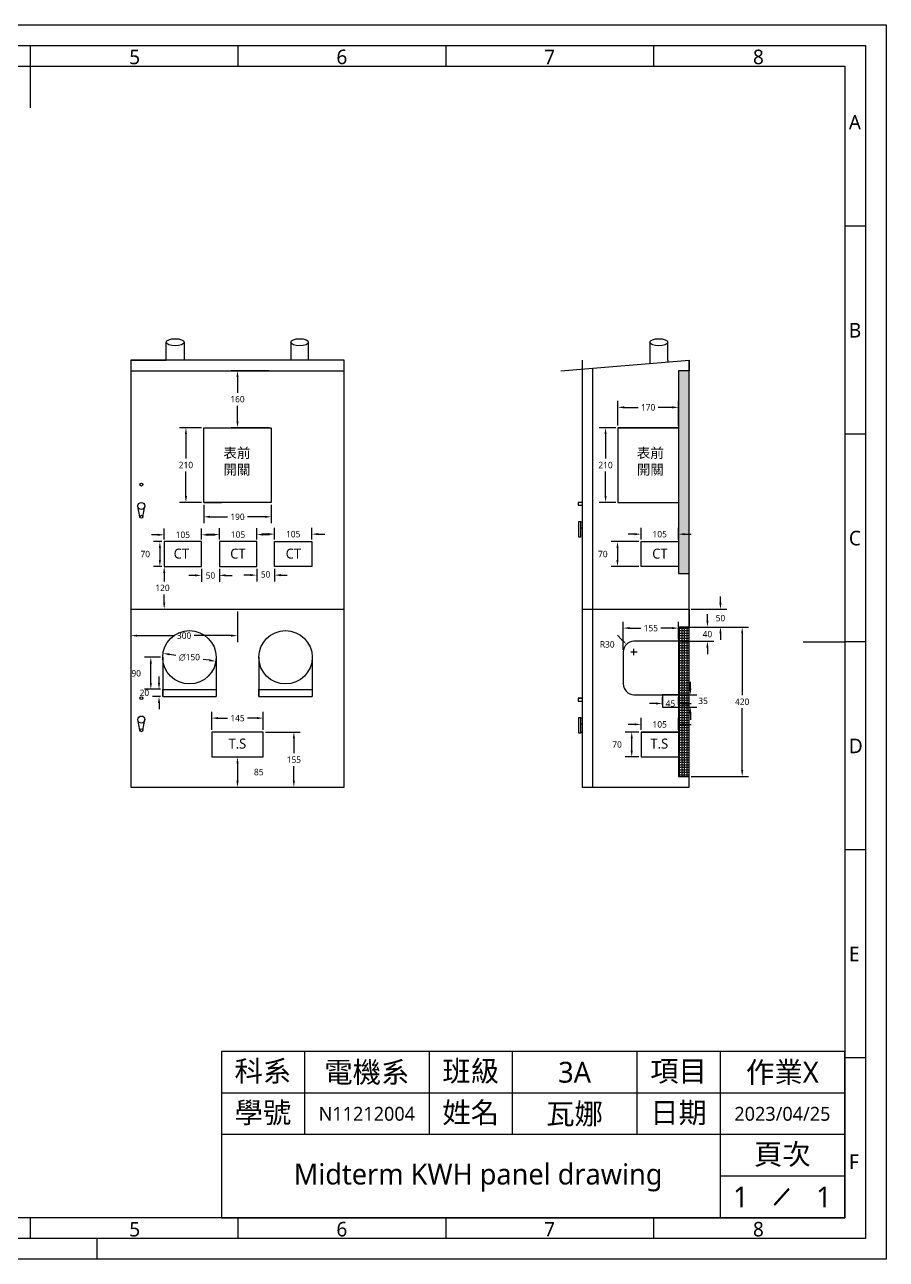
# Model space of a CAD drawing. Header units: millimetres. Extents: x 285 to 8665, y 589 to 4057.
# Drawn here: x 2768 to 5189, y 589 to 4057 of the extents above; entities that cross this region are included whole.
import ezdxf
from ezdxf.enums import TextEntityAlignment as Align

# ---------------------------------------------------------------- set-up
doc = ezdxf.new("R2010")
doc.units = ezdxf.units.MM
doc.header["$LTSCALE"] = 6
for name, color, linetype in [('035', 5, 'Continuous'), ('07', 7, 'Continuous'), ('DIMEN', 120, 'Continuous')]:
    doc.layers.add(name, color=color, linetype=linetype)
doc.styles.add('ISO Proportional', font='Microsoft JhengHei.ttf')
doc.styles.get("Standard").update_dxf_attribs({"font": 'Microsoft JhengHei.ttf'})
doc.styles.add('WD', font='Microsoft JhengHei.ttf')
doc.dimstyles.new('-', dxfattribs={"dimscale": 100, "dimtxt": 0.18, "dimasz": 0.18, "dimexe": 0.18, "dimexo": 0.0625, "dimgap": 0.09, "dimtad": 0, "dimtih": 1, "dimtoh": 1, "dimzin": 0, "dimdsep": 46, "dimtxsty": 'WD', "dimcen": 0.09, "dimadec": 0, "dimazin": 0, "dimtfac": 1, "dimtofl": 0, "dimtmove": 2, "dimatfit": 3, "dimfxl": 1, "dimtolj": 1, "dimtzin": 0, "dimarcsym": 0})
pattern_1 = [(0, (-5394.109, -837.318), (0, 6.985), [5.08, -1.905]), (90, (-5394.109, -837.318), (-6.985, 4e-16), [5.08, -1.905])]

# ---------------------------------------------------------------- blocks, each defined once
blk = doc.blocks.new('IEC_border_a3')
at = {"layer": '035'}
for p, q in [((214, 292), (214, 287)), ((264, 292), (264, 287)), ((314, 292), (314, 287)), ((364, 292), (364, 287)), ((414.97, 248.54), (409.98, 248.54)), ((414.98, 198.5), (410, 198.5)), ((414.98, 148.5), (410, 148.5)), ((414.98, 98.5), (410, 98.5)), ((415, 48.46), (410.02, 48.46)), ((214, 10), (214, 5)), ((264, 10), (264, 5)), ((314, 10), (314, 5)), ((364, 10), (364, 5)), ((230, 5), (230, 0))]:
    blk.add_line(p, q, dxfattribs=at)
for points in [[(0, 297), (420, 297), (420, 0), (0, 0)], [(18, 287), (410, 287), (410, 10), (18, 10)]]:
    blk.add_lwpolyline(points, close=True, dxfattribs=at)
at = {"layer": '07'}
for p, q in [((214, 287), (214, 277)), ((400, 148.5), (410, 148.5))]:
    blk.add_line(p, q, dxfattribs=at)
blk.add_lwpolyline([(13, 292), (415, 292), (415, 5), (13, 5)], close=True, dxfattribs=at)
at = {"layer": '035', "style": 'ISO Proportional'}
for s, p in [('5', (237.84, 287.5)), ('6', (287.69, 287.5)), ('7', (337.67, 287.5)), ('8', (387.92, 287.5)), ('A', (410.98, 271.79)), ('B', (411, 221.75)), ('C', (411, 171.75)), ('D', (411, 121.75)), ('E', (411.02, 71.72)), ('F', (411.02, 21.72)), ('5', (237.84, 5.5)), ('6', (287.69, 5.5)), ('7', (337.67, 5.5)), ('8', (387.92, 5.5))]:
    blk.add_text(s, height=3.5, dxfattribs=at).set_placement(p)
blk = doc.blocks.new('電腦輔助電機製圖作業圖框')
for p, q in [((289.9, 35.35), (183.84, 35.35)), ((183.84, 35.35), (183.84, 7.07)), ((197.98, 35.35), (197.98, 21.21)), ((219.19, 35.35), (219.19, 21.21)), ((233.33, 35.35), (233.33, 21.21)), ((254.55, 35.35), (254.55, 21.21)), ((268.69, 35.35), (268.69, 7.07)), ((289.9, 7.07), (289.9, 35.35)), ((289.9, 35.35), (289.9, 7.07)), ((289.9, 28.28), (183.84, 28.28)), ((289.9, 21.21), (183.84, 21.21)), ((289.9, 14.14), (268.69, 14.14)), ((183.84, 7.07), (289.9, 7.07))]:
    blk.add_line(p, q)
at = {"xscale": 0.7070707070707071, "yscale": 0.7070707070707071, "zscale": 0.7070707070707071}
blk.add_blockref('IEC_border_a3', (0, 0), dxfattribs=at)
at = {"insert": (190.91, 31.82), "char_height": 3.535, "attachment_point": 5, "style": 'ISO Proportional'}
blk.add_mtext_dynamic_manual_height_columns('科系', width=14.1414, gutter_width=8.84, heights=[0], dxfattribs=at)
at = {"char_height": 3.535, "attachment_point": 5}
for s, width, insert in [('班級', 14.1414, (226.26, 31.82)), ('項目', 14.1414, (261.62, 31.82)), ('學號', 14.1414, (190.91, 24.75)), ('姓名', 14.1414, (226.26, 24.75)), ('日期', 14.1414, (261.62, 24.75)), ('頁次', 21.2121, (279.29, 17.68))]:
    blk.add_mtext_dynamic_manual_height_columns(s, width=width, gutter_width=8.84, heights=[0], dxfattribs=dict(at, insert=insert))
at = {"insert": (279.16, 10.61), "char_height": 3.535, "attachment_point": 5, "rotation": 119.0276}
blk.add_mtext_dynamic_manual_height_columns('\\\\', width=21.2121, gutter_width=17.68, heights=[0], dxfattribs=at)
for tag, height, p in [('@科系', 3.54, (208.59, 31.82)), ('@班級', 3.54, (243.94, 31.82)), ('@項目', 3.54, (279.29, 31.82)), ('@學號', 2.36, (208.59, 24.75)), ('@姓名', 3.54, (243.94, 24.75)), ('@日期', 2.36, (279.29, 24.75)), ('@作業', 3.54, (227.52, 14.49)), ('@頁次', 3.54, (272.22, 10.61)), ('@總頁次', 3.54, (286.36, 10.61))]:
    blk.add_attdef(tag, text='', height=height).set_placement(p, align=Align.MIDDLE_CENTER)
at = {"flags": 9}
blk.add_attdef('WD_TB', (0, 0), '', height=3.54, dxfattribs=at)
blk = doc.blocks.new('*D110')
at = {"layer": 'Defpoints', "color": 0, "transparency": 16777216}
for p in [(3366.1, 3084.7), (3461.1, 3084.7), (3461.1, 2924.7)]:
    blk.add_point(p, dxfattribs=at)
at = {"layer": 'DIMEN', "color": 0, "lineweight": -2, "transparency": 16777216}
for p, q in [((3454.8, 3084.7), (3348.1, 3084.7)), ((3366.1, 3066.7), (3366.1, 3023)), ((3366.1, 2942.7), (3366.1, 2986.3)), ((3454.8, 2924.7), (3348.1, 2924.7))]:
    blk.add_line(p, q, dxfattribs=at)
at = {"layer": 'DIMEN', "color": 0, "transparency": 16777216}
for points in [[(3363.1, 3066.7), (3369.1, 3066.7), (3366.1, 3084.7)], [(3363.1, 2942.7), (3369.1, 2942.7), (3366.1, 2924.7)]]:
    blk.add_solid(points, dxfattribs=at)
at = {"layer": 'DIMEN', "color": 0, "transparency": 16777216, "insert": (3366.1, 3004.7), "char_height": 18, "attachment_point": 5, "style": 'WD'}
blk.add_mtext('\\A1;160', dxfattribs=at)
blk = doc.blocks.new('*D111')
at = {"layer": 'Defpoints', "color": 0, "transparency": 16777216}
for p in [(3271.1, 2714.7), (3461.1, 2714.7), (3461.1, 2674.2)]:
    blk.add_point(p, dxfattribs=at)
at = {"layer": 'DIMEN', "color": 0, "lineweight": -2, "transparency": 16777216}
for p, q in [((3271.1, 2708.4), (3271.1, 2656.2)), ((3461.1, 2708.4), (3461.1, 2656.2)), ((3289.1, 2674.2), (3337.9, 2674.2)), ((3443.1, 2674.2), (3394.2, 2674.2))]:
    blk.add_line(p, q, dxfattribs=at)
at = {"layer": 'DIMEN', "color": 0, "transparency": 16777216}
for points in [[(3289.1, 2677.2), (3289.1, 2671.2), (3271.1, 2674.2)], [(3443.1, 2677.2), (3443.1, 2671.2), (3461.1, 2674.2)]]:
    blk.add_solid(points, dxfattribs=at)
at = {"layer": 'DIMEN', "color": 0, "transparency": 16777216, "insert": (3366.1, 2674.2), "char_height": 18, "attachment_point": 5, "style": 'WD'}
blk.add_mtext('\\A1;190', dxfattribs=at)
blk = doc.blocks.new('*D112')
at = {"layer": 'Defpoints', "color": 0, "transparency": 16777216}
for p in [(3271.1, 2924.7), (3221.2, 2714.7), (3271.1, 2714.7)]:
    blk.add_point(p, dxfattribs=at)
at = {"layer": 'DIMEN', "color": 0, "lineweight": -2, "transparency": 16777216}
for p, q in [((3264.8, 2924.7), (3203.2, 2924.7)), ((3221.2, 2906.7), (3221.2, 2838)), ((3221.2, 2732.7), (3221.2, 2801.3)), ((3264.8, 2714.7), (3203.2, 2714.7))]:
    blk.add_line(p, q, dxfattribs=at)
at = {"layer": 'DIMEN', "color": 0, "transparency": 16777216}
for points in [[(3218.2, 2906.7), (3224.2, 2906.7), (3221.2, 2924.7)], [(3218.2, 2732.7), (3224.2, 2732.7), (3221.2, 2714.7)]]:
    blk.add_solid(points, dxfattribs=at)
at = {"layer": 'DIMEN', "color": 0, "transparency": 16777216, "insert": (3221.2, 2819.7), "char_height": 18, "attachment_point": 5, "style": 'WD'}
blk.add_mtext('\\A1;210', dxfattribs=at)
blk = doc.blocks.new('*D129')
at = {"layer": 'Defpoints', "color": 0, "transparency": 16777216}
for p in [(3420.1, 2534.7), (3470.1, 2534.7), (3470.1, 2510.5)]:
    blk.add_point(p, dxfattribs=at)
at = {"layer": 'DIMEN', "color": 0, "lineweight": -2, "transparency": 16777216}
for p, q in [((3402.1, 2510.5), (3384.1, 2510.5)), ((3420.1, 2528.4), (3420.1, 2492.5)), ((3470.1, 2528.4), (3470.1, 2492.5)), ((3488.1, 2510.5), (3506.1, 2510.5))]:
    blk.add_line(p, q, dxfattribs=at)
at = {"layer": 'DIMEN', "color": 0, "transparency": 16777216}
for points in [[(3402.1, 2513.5), (3402.1, 2507.5), (3420.1, 2510.5)], [(3488.1, 2513.5), (3488.1, 2507.5), (3470.1, 2510.5)]]:
    blk.add_solid(points, dxfattribs=at)
at = {"layer": 'DIMEN', "color": 0, "transparency": 16777216, "insert": (3445.1, 2512.5), "char_height": 18, "attachment_point": 5, "style": 'WD'}
blk.add_mtext('\\A1;50', dxfattribs=at)
blk = doc.blocks.new('*D130')
at = {"layer": 'Defpoints', "color": 0, "transparency": 16777216}
for p in [(3265.1, 2534.7), (3315.1, 2534.7), (3315.1, 2509.9)]:
    blk.add_point(p, dxfattribs=at)
at = {"layer": 'DIMEN', "color": 0, "lineweight": -2, "transparency": 16777216}
for p, q in [((3247.1, 2509.9), (3229.1, 2509.9)), ((3265.1, 2528.4), (3265.1, 2491.9)), ((3315.1, 2528.4), (3315.1, 2491.9)), ((3333.1, 2509.9), (3351.1, 2509.9))]:
    blk.add_line(p, q, dxfattribs=at)
at = {"layer": 'DIMEN', "color": 0, "transparency": 16777216}
for points in [[(3247.1, 2512.9), (3247.1, 2506.9), (3265.1, 2509.9)], [(3333.1, 2512.9), (3333.1, 2506.9), (3315.1, 2509.9)]]:
    blk.add_solid(points, dxfattribs=at)
at = {"layer": 'DIMEN', "color": 0, "transparency": 16777216, "insert": (3290.1, 2509.4), "char_height": 18, "attachment_point": 5, "style": 'WD'}
blk.add_mtext('\\A1;50', dxfattribs=at)
blk = doc.blocks.new('*D131')
at = {"layer": 'Defpoints', "color": 0, "transparency": 16777216}
for p in [(3160.1, 2534.7), (3160.1, 2414.7), (3160.1, 2414.7)]:
    blk.add_point(p, dxfattribs=at)
at = {"layer": 'DIMEN', "color": 0, "lineweight": -2, "transparency": 16777216}
for p, q in [((3166.4, 2534.7), (3178.1, 2534.7)), ((3160.1, 2516.7), (3160.1, 2493)), ((3160.1, 2432.7), (3160.1, 2456.3)), ((3166.4, 2414.7), (3178.1, 2414.7))]:
    blk.add_line(p, q, dxfattribs=at)
at = {"layer": 'DIMEN', "color": 0, "transparency": 16777216}
for points in [[(3157.1, 2516.7), (3163.1, 2516.7), (3160.1, 2534.7)], [(3157.1, 2432.7), (3163.1, 2432.7), (3160.1, 2414.7)]]:
    blk.add_solid(points, dxfattribs=at)
at = {"layer": 'DIMEN', "color": 0, "transparency": 16777216, "insert": (3155.4, 2474.7), "char_height": 18, "attachment_point": 5, "style": 'WD'}
blk.add_mtext('\\A1;120', dxfattribs=at)
blk = doc.blocks.new('*D132')
at = {"layer": 'Defpoints', "color": 0, "transparency": 16777216}
for p in [(3160.1, 2604.7), (3148, 2534.7), (3160.1, 2534.7)]:
    blk.add_point(p, dxfattribs=at)
at = {"layer": 'DIMEN', "color": 0, "lineweight": -2, "transparency": 16777216}
for p, q in [((3153.9, 2604.7), (3130, 2604.7)), ((3148, 2586.7), (3148, 2552.7)), ((3153.9, 2534.7), (3130, 2534.7))]:
    blk.add_line(p, q, dxfattribs=at)
at = {"layer": 'DIMEN', "color": 0, "transparency": 16777216}
for points in [[(3145, 2586.7), (3151, 2586.7), (3148, 2604.7)], [(3145, 2552.7), (3151, 2552.7), (3148, 2534.7)]]:
    blk.add_solid(points, dxfattribs=at)
at = {"layer": 'DIMEN', "color": 0, "transparency": 16777216, "insert": (3106.9, 2569.7), "char_height": 18, "attachment_point": 5, "style": 'WD'}
blk.add_mtext('\\A1;70', dxfattribs=at)
blk = doc.blocks.new('*D133')
at = {"layer": 'Defpoints', "color": 0, "transparency": 16777216}
for p in [(3160.1, 2604.7), (3265.1, 2623.8), (3265.1, 2604.7)]:
    blk.add_point(p, dxfattribs=at)
at = {"layer": 'DIMEN', "color": 0, "lineweight": -2, "transparency": 16777216}
for p, q in [((3160.1, 2610.9), (3160.1, 2641.8)), ((3265.1, 2610.9), (3265.1, 2641.8)), ((3142.1, 2623.8), (3124.1, 2623.8)), ((3283.1, 2623.8), (3301.1, 2623.8))]:
    blk.add_line(p, q, dxfattribs=at)
at = {"layer": 'DIMEN', "color": 0, "transparency": 16777216}
for points in [[(3142.1, 2626.8), (3142.1, 2620.8), (3160.1, 2623.8)], [(3283.1, 2626.8), (3283.1, 2620.8), (3265.1, 2623.8)]]:
    blk.add_solid(points, dxfattribs=at)
at = {"layer": 'DIMEN', "color": 0, "transparency": 16777216, "insert": (3212.6, 2623.8), "char_height": 18, "attachment_point": 5, "style": 'WD'}
blk.add_mtext('\\A1;105', dxfattribs=at)
blk = doc.blocks.new('*D134')
at = {"layer": 'Defpoints', "color": 0, "transparency": 16777216}
for p in [(3315.1, 2604.7), (3420.1, 2624.4), (3420.1, 2604.7)]:
    blk.add_point(p, dxfattribs=at)
at = {"layer": 'DIMEN', "color": 0, "lineweight": -2, "transparency": 16777216}
for p, q in [((3315.1, 2610.9), (3315.1, 2642.4)), ((3420.1, 2610.9), (3420.1, 2642.4)), ((3297.1, 2624.4), (3279.1, 2624.4)), ((3438.1, 2624.4), (3456.1, 2624.4))]:
    blk.add_line(p, q, dxfattribs=at)
at = {"layer": 'DIMEN', "color": 0, "transparency": 16777216}
for points in [[(3297.1, 2627.4), (3297.1, 2621.4), (3315.1, 2624.4)], [(3438.1, 2627.4), (3438.1, 2621.4), (3420.1, 2624.4)]]:
    blk.add_solid(points, dxfattribs=at)
at = {"layer": 'DIMEN', "color": 0, "transparency": 16777216, "insert": (3367.6, 2624.4), "char_height": 18, "attachment_point": 5, "style": 'WD'}
blk.add_mtext('\\A1;105', dxfattribs=at)
blk = doc.blocks.new('*D135')
at = {"layer": 'Defpoints', "color": 0, "transparency": 16777216}
for p in [(3470.1, 2604.7), (3575.1, 2625.6), (3575.1, 2604.7)]:
    blk.add_point(p, dxfattribs=at)
at = {"layer": 'DIMEN', "color": 0, "lineweight": -2, "transparency": 16777216}
for p, q in [((3470.1, 2610.9), (3470.1, 2643.6)), ((3575.1, 2610.9), (3575.1, 2643.6)), ((3452.1, 2625.6), (3434.1, 2625.6)), ((3593.1, 2625.6), (3611.1, 2625.6))]:
    blk.add_line(p, q, dxfattribs=at)
at = {"layer": 'DIMEN', "color": 0, "transparency": 16777216}
for points in [[(3452.1, 2628.6), (3452.1, 2622.6), (3470.1, 2625.6)], [(3593.1, 2628.6), (3593.1, 2622.6), (3575.1, 2625.6)]]:
    blk.add_solid(points, dxfattribs=at)
at = {"layer": 'DIMEN', "color": 0, "transparency": 16777216, "insert": (3522.6, 2625.6), "char_height": 18, "attachment_point": 5, "style": 'WD'}
blk.add_mtext('\\A1;105', dxfattribs=at)
blk = doc.blocks.new('*D136')
at = {"layer": 'Defpoints', "color": 0, "transparency": 16777216}
for p in [(3066.1, 2414.7), (3366.1, 2414.7), (3366.1, 2340.5)]:
    blk.add_point(p, dxfattribs=at)
at = {"layer": 'DIMEN', "color": 0, "lineweight": -2, "transparency": 16777216}
for p, q in [((3066.1, 2408.4), (3066.1, 2322.5)), ((3366.1, 2408.4), (3366.1, 2322.5)), ((3084.1, 2340.5), (3187.7, 2340.5)), ((3348.1, 2340.5), (3244.4, 2340.5))]:
    blk.add_line(p, q, dxfattribs=at)
at = {"layer": 'DIMEN', "color": 0, "transparency": 16777216}
for points in [[(3084.1, 2343.5), (3084.1, 2337.5), (3066.1, 2340.5)], [(3348.1, 2343.5), (3348.1, 2337.5), (3366.1, 2340.5)]]:
    blk.add_solid(points, dxfattribs=at)
at = {"layer": 'DIMEN', "color": 0, "transparency": 16777216, "insert": (3216.1, 2340.5), "char_height": 18, "attachment_point": 5, "style": 'WD'}
blk.add_mtext('\\A1;300', dxfattribs=at)
blk = doc.blocks.new('*D138')
at = {"layer": 'Defpoints', "color": 0, "transparency": 16777216}
for p in [(3156.1, 2189.7), (3145.6, 2169.7), (3156.1, 2169.7)]:
    blk.add_point(p, dxfattribs=at)
at = {"layer": 'DIMEN', "color": 0, "lineweight": -2, "transparency": 16777216}
for p, q in [((3145.6, 2207.7), (3145.6, 2225.7)), ((3149.8, 2189.7), (3127.6, 2189.7)), ((3149.8, 2169.7), (3127.6, 2169.7)), ((3145.6, 2151.7), (3145.6, 2133.7))]:
    blk.add_line(p, q, dxfattribs=at)
at = {"layer": 'DIMEN', "color": 0, "transparency": 16777216}
for points in [[(3142.6, 2207.7), (3148.6, 2207.7), (3145.6, 2189.7)], [(3142.6, 2151.7), (3148.6, 2151.7), (3145.6, 2169.7)]]:
    blk.add_solid(points, dxfattribs=at)
at = {"layer": 'DIMEN', "color": 0, "transparency": 16777216, "insert": (3104.5, 2179.7), "char_height": 18, "attachment_point": 5, "style": 'WD'}
blk.add_mtext('\\A1;20', dxfattribs=at)
blk = doc.blocks.new('*D139')
at = {"layer": 'Defpoints', "color": 0, "transparency": 16777216}
for p in [(3122.6, 2279.7), (3156.1, 2279.7), (3156.1, 2189.7)]:
    blk.add_point(p, dxfattribs=at)
at = {"layer": 'DIMEN', "color": 0, "lineweight": -2, "transparency": 16777216}
for p, q in [((3149.8, 2279.7), (3104.6, 2279.7)), ((3122.6, 2207.7), (3122.6, 2261.7)), ((3149.8, 2189.7), (3104.6, 2189.7))]:
    blk.add_line(p, q, dxfattribs=at)
at = {"layer": 'DIMEN', "color": 0, "transparency": 16777216}
for points in [[(3119.6, 2261.7), (3125.6, 2261.7), (3122.6, 2279.7)], [(3119.6, 2207.7), (3125.6, 2207.7), (3122.6, 2189.7)]]:
    blk.add_solid(points, dxfattribs=at)
at = {"layer": 'DIMEN', "color": 0, "transparency": 16777216, "insert": (3081.5, 2234.7), "char_height": 18, "attachment_point": 5, "style": 'WD'}
blk.add_mtext('\\A1;90', dxfattribs=at)
blk = doc.blocks.new('*D140')
at = {"layer": 'Defpoints', "color": 0, "transparency": 16777216}
for p in [(3156.9, 2290.9), (3305.2, 2268.5)]:
    blk.add_point(p, dxfattribs=at)
at = {"layer": 'DIMEN', "color": 0, "lineweight": -2, "transparency": 16777216}
for p, q in [((3174.7, 2288.2), (3192.8, 2285.4)), ((3287.4, 2271.2), (3269.3, 2273.9))]:
    blk.add_line(p, q, dxfattribs=at)
at = {"layer": 'DIMEN', "color": 0, "transparency": 16777216}
for points in [[(3175.1, 2291.1), (3174.2, 2285.2), (3156.9, 2290.9)], [(3287.9, 2274.2), (3287, 2268.2), (3305.2, 2268.5)]]:
    blk.add_solid(points, dxfattribs=at)
at = {"layer": 'DIMEN', "color": 0, "transparency": 16777216, "insert": (3231.1, 2279.7), "char_height": 18, "attachment_point": 5, "style": 'WD'}
blk.add_mtext('\\A1;∅150', dxfattribs=at)
blk = doc.blocks.new('*D141')
at = {"layer": 'Defpoints', "color": 0, "transparency": 16777216}
for p in [(3293.6, 1999.7), (3293.6, 1914.7), (3366.1, 1914.7)]:
    blk.add_point(p, dxfattribs=at)
at = {"layer": 'DIMEN', "color": 0, "lineweight": -2, "transparency": 16777216}
for p, q in [((3299.8, 1999.7), (3384.1, 1999.7)), ((3366.1, 1981.7), (3366.1, 1932.7)), ((3299.8, 1914.7), (3384.1, 1914.7))]:
    blk.add_line(p, q, dxfattribs=at)
at = {"layer": 'DIMEN', "color": 0, "transparency": 16777216}
for points in [[(3363.1, 1981.7), (3369.1, 1981.7), (3366.1, 1999.7)], [(3363.1, 1932.7), (3369.1, 1932.7), (3366.1, 1914.7)]]:
    blk.add_solid(points, dxfattribs=at)
at = {"layer": 'DIMEN', "color": 0, "transparency": 16777216, "insert": (3425.8, 1957.2), "char_height": 18, "attachment_point": 5, "style": 'WD'}
blk.add_mtext('\\A1;85', dxfattribs=at)
blk = doc.blocks.new('*D142')
at = {"layer": 'Defpoints', "color": 0, "transparency": 16777216}
for p in [(3438.6, 2069.7), (3438.6, 1914.7), (3524.5, 1914.7)]:
    blk.add_point(p, dxfattribs=at)
at = {"layer": 'DIMEN', "color": 0, "lineweight": -2, "transparency": 16777216}
for p, q in [((3444.8, 2069.7), (3542.5, 2069.7)), ((3524.5, 2051.7), (3524.5, 2010.5)), ((3524.5, 1932.7), (3524.5, 1973.8)), ((3444.8, 1914.7), (3542.5, 1914.7))]:
    blk.add_line(p, q, dxfattribs=at)
at = {"layer": 'DIMEN', "color": 0, "transparency": 16777216}
for points in [[(3521.5, 2051.7), (3527.5, 2051.7), (3524.5, 2069.7)], [(3521.5, 1932.7), (3527.5, 1932.7), (3524.5, 1914.7)]]:
    blk.add_solid(points, dxfattribs=at)
at = {"layer": 'DIMEN', "color": 0, "transparency": 16777216, "insert": (3524.5, 1992.2), "char_height": 18, "attachment_point": 5, "style": 'WD'}
blk.add_mtext('\\A1;155', dxfattribs=at)
blk = doc.blocks.new('*D143')
at = {"layer": 'Defpoints', "color": 0, "transparency": 16777216}
for p in [(3438.6, 2108.8), (3293.6, 2069.7), (3438.6, 2069.7)]:
    blk.add_point(p, dxfattribs=at)
at = {"layer": 'DIMEN', "color": 0, "lineweight": -2, "transparency": 16777216}
for p, q in [((3293.6, 2075.9), (3293.6, 2126.8)), ((3438.6, 2075.9), (3438.6, 2126.8)), ((3311.6, 2108.8), (3338.3, 2108.8)), ((3420.6, 2108.8), (3393.8, 2108.8))]:
    blk.add_line(p, q, dxfattribs=at)
at = {"layer": 'DIMEN', "color": 0, "transparency": 16777216}
for points in [[(3311.6, 2111.8), (3311.6, 2105.8), (3293.6, 2108.8)], [(3420.6, 2111.8), (3420.6, 2105.8), (3438.6, 2108.8)]]:
    blk.add_solid(points, dxfattribs=at)
at = {"layer": 'DIMEN', "color": 0, "transparency": 16777216, "insert": (3366.1, 2108.8), "char_height": 18, "attachment_point": 5, "style": 'WD'}
blk.add_mtext('\\A1;145', dxfattribs=at)
blk = doc.blocks.new('*D144')
at = {"layer": 'Defpoints', "color": 0, "transparency": 16777216}
for p in [(4604.9, 2981.8), (4434.9, 2924.7), (4604.9, 2924.7)]:
    blk.add_point(p, dxfattribs=at)
at = {"layer": 'DIMEN', "color": 0, "lineweight": -2, "transparency": 16777216}
for p, q in [((4434.9, 2930.9), (4434.9, 2999.8)), ((4604.9, 2930.9), (4604.9, 2999.8)), ((4452.9, 2981.8), (4491.8, 2981.8)), ((4586.9, 2981.8), (4548.1, 2981.8))]:
    blk.add_line(p, q, dxfattribs=at)
at = {"layer": 'DIMEN', "color": 0, "transparency": 16777216}
for points in [[(4452.9, 2984.8), (4452.9, 2978.8), (4434.9, 2981.8)], [(4586.9, 2984.8), (4586.9, 2978.8), (4604.9, 2981.8)]]:
    blk.add_solid(points, dxfattribs=at)
at = {"layer": 'DIMEN', "color": 0, "transparency": 16777216, "insert": (4519.9, 2981.8), "char_height": 18, "attachment_point": 5, "style": 'WD'}
blk.add_mtext('\\A1;170', dxfattribs=at)
blk = doc.blocks.new('*D145')
at = {"layer": 'Defpoints', "color": 0, "transparency": 16777216}
for p in [(4434.9, 2924.7), (4400.3, 2714.7), (4434.9, 2714.7)]:
    blk.add_point(p, dxfattribs=at)
at = {"layer": 'DIMEN', "color": 0, "lineweight": -2, "transparency": 16777216}
for p, q in [((4428.7, 2924.7), (4382.3, 2924.7)), ((4400.3, 2906.7), (4400.3, 2838)), ((4400.3, 2732.7), (4400.3, 2801.3)), ((4428.7, 2714.7), (4382.3, 2714.7))]:
    blk.add_line(p, q, dxfattribs=at)
at = {"layer": 'DIMEN', "color": 0, "transparency": 16777216}
for points in [[(4397.3, 2906.7), (4403.3, 2906.7), (4400.3, 2924.7)], [(4397.3, 2732.7), (4403.3, 2732.7), (4400.3, 2714.7)]]:
    blk.add_solid(points, dxfattribs=at)
at = {"layer": 'DIMEN', "color": 0, "transparency": 16777216, "insert": (4400.3, 2819.7), "char_height": 18, "attachment_point": 5, "style": 'WD'}
blk.add_mtext('\\A1;210', dxfattribs=at)
blk = doc.blocks.new('*D147')
at = {"layer": 'Defpoints', "color": 0, "transparency": 16777216}
for p in [(4499.9, 2604.7), (4604.9, 2625.6), (4604.9, 2604.7)]:
    blk.add_point(p, dxfattribs=at)
at = {"layer": 'DIMEN', "color": 0, "lineweight": -2, "transparency": 16777216}
for p, q in [((4499.9, 2610.9), (4499.9, 2643.6)), ((4604.9, 2610.9), (4604.9, 2643.6)), ((4481.9, 2625.6), (4463.9, 2625.6)), ((4622.9, 2625.6), (4640.9, 2625.6))]:
    blk.add_line(p, q, dxfattribs=at)
at = {"layer": 'DIMEN', "color": 0, "transparency": 16777216}
for points in [[(4481.9, 2628.6), (4481.9, 2622.6), (4499.9, 2625.6)], [(4622.9, 2628.6), (4622.9, 2622.6), (4604.9, 2625.6)]]:
    blk.add_solid(points, dxfattribs=at)
at = {"layer": 'DIMEN', "color": 0, "transparency": 16777216, "insert": (4552.4, 2625.6), "char_height": 18, "attachment_point": 5, "style": 'WD'}
blk.add_mtext('\\A1;105', dxfattribs=at)
blk = doc.blocks.new('*D149')
at = {"layer": 'Defpoints', "color": 0, "transparency": 16777216}
for p in [(4499.9, 2604.7), (4433.8, 2534.7), (4499.9, 2534.7)]:
    blk.add_point(p, dxfattribs=at)
at = {"layer": 'DIMEN', "color": 0, "lineweight": -2, "transparency": 16777216}
for p, q in [((4493.7, 2604.7), (4415.8, 2604.7)), ((4433.8, 2586.7), (4433.8, 2552.7)), ((4493.7, 2534.7), (4415.8, 2534.7))]:
    blk.add_line(p, q, dxfattribs=at)
at = {"layer": 'DIMEN', "color": 0, "transparency": 16777216}
for points in [[(4430.8, 2586.7), (4436.8, 2586.7), (4433.8, 2604.7)], [(4430.8, 2552.7), (4436.8, 2552.7), (4433.8, 2534.7)]]:
    blk.add_solid(points, dxfattribs=at)
at = {"layer": 'DIMEN', "color": 0, "transparency": 16777216, "insert": (4392.7, 2569.7), "char_height": 18, "attachment_point": 5, "style": 'WD'}
blk.add_mtext('\\A1;70', dxfattribs=at)
blk = doc.blocks.new('*D150')
at = {"layer": 'Defpoints', "color": 0, "transparency": 16777216}
for p in [(4604.9, 2361.7), (4604.9, 2324.7), (4449.9, 2294.7)]:
    blk.add_point(p, dxfattribs=at)
at = {"layer": 'DIMEN', "color": 0, "lineweight": -2, "transparency": 16777216}
for p, q in [((4449.9, 2300.9), (4449.9, 2379.7)), ((4467.9, 2361.7), (4499.7, 2361.7)), ((4586.9, 2361.7), (4555.2, 2361.7)), ((4604.9, 2330.9), (4604.9, 2379.7))]:
    blk.add_line(p, q, dxfattribs=at)
at = {"layer": 'DIMEN', "color": 0, "transparency": 16777216}
for points in [[(4467.9, 2364.7), (4467.9, 2358.7), (4449.9, 2361.7)], [(4586.9, 2364.7), (4586.9, 2358.7), (4604.9, 2361.7)]]:
    blk.add_solid(points, dxfattribs=at)
at = {"layer": 'DIMEN', "color": 0, "transparency": 16777216, "insert": (4527.4, 2361.7), "char_height": 18, "attachment_point": 5, "style": 'WD'}
blk.add_mtext('\\A1;155', dxfattribs=at)
blk = doc.blocks.new('*D151')
at = {"layer": 'Defpoints', "color": 0, "transparency": 16777216}
for p in [(4604.9, 2364.7), (4686.5, 2364.7), (4604.9, 2324.7)]:
    blk.add_point(p, dxfattribs=at)
at = {"layer": 'DIMEN', "color": 0, "lineweight": -2, "transparency": 16777216}
for p, q in [((4686.5, 2382.7), (4686.5, 2400.7)), ((4611.2, 2364.7), (4704.5, 2364.7)), ((4611.2, 2324.7), (4704.5, 2324.7)), ((4686.5, 2306.7), (4686.5, 2288.7))]:
    blk.add_line(p, q, dxfattribs=at)
at = {"layer": 'DIMEN', "color": 0, "transparency": 16777216}
for points in [[(4683.5, 2382.7), (4689.5, 2382.7), (4686.5, 2364.7)], [(4683.5, 2306.7), (4689.5, 2306.7), (4686.5, 2324.7)]]:
    blk.add_solid(points, dxfattribs=at)
at = {"layer": 'DIMEN', "color": 0, "transparency": 16777216, "insert": (4686.5, 2344.7), "char_height": 18, "attachment_point": 5, "style": 'WD'}
blk.add_mtext('\\A1;40', dxfattribs=at)
blk = doc.blocks.new('*D152')
at = {"layer": 'Defpoints', "color": 0, "transparency": 16777216}
for p in [(4634.9, 2414.7), (4634.9, 2364.7), (4723.1, 2364.7)]:
    blk.add_point(p, dxfattribs=at)
at = {"layer": 'DIMEN', "color": 0, "lineweight": -2, "transparency": 16777216}
for p, q in [((4723.1, 2432.7), (4723.1, 2450.7)), ((4641.2, 2414.7), (4741.1, 2414.7)), ((4641.2, 2364.7), (4741.1, 2364.7)), ((4723.1, 2346.7), (4723.1, 2328.7))]:
    blk.add_line(p, q, dxfattribs=at)
at = {"layer": 'DIMEN', "color": 0, "transparency": 16777216}
for points in [[(4720.1, 2432.7), (4726.1, 2432.7), (4723.1, 2414.7)], [(4720.1, 2346.7), (4726.1, 2346.7), (4723.1, 2364.7)]]:
    blk.add_solid(points, dxfattribs=at)
at = {"layer": 'DIMEN', "color": 0, "transparency": 16777216, "insert": (4723.1, 2389.7), "char_height": 18, "attachment_point": 5, "style": 'WD'}
blk.add_mtext('\\A1;50', dxfattribs=at)
blk = doc.blocks.new('*D153')
at = {"layer": 'Defpoints', "color": 0, "transparency": 16777216}
for p in [(4634.9, 2364.7), (4634.9, 1944.7), (4784.2, 1944.7)]:
    blk.add_point(p, dxfattribs=at)
at = {"layer": 'DIMEN', "color": 0, "lineweight": -2, "transparency": 16777216}
for p, q in [((4641.2, 2364.7), (4802.2, 2364.7)), ((4784.2, 2346.7), (4784.2, 2173)), ((4784.2, 1962.7), (4784.2, 2136.4)), ((4641.2, 1944.7), (4802.2, 1944.7))]:
    blk.add_line(p, q, dxfattribs=at)
at = {"layer": 'DIMEN', "color": 0, "transparency": 16777216}
for points in [[(4781.2, 2346.7), (4787.2, 2346.7), (4784.2, 2364.7)], [(4781.2, 1962.7), (4787.2, 1962.7), (4784.2, 1944.7)]]:
    blk.add_solid(points, dxfattribs=at)
at = {"layer": 'DIMEN', "color": 0, "transparency": 16777216, "insert": (4784.2, 2154.7), "char_height": 18, "attachment_point": 5, "style": 'WD'}
blk.add_mtext('\\A1;420', dxfattribs=at)
blk = doc.blocks.new('*D154')
at = {"layer": 'Defpoints', "color": 0, "transparency": 16777216}
for p in [(4473.8, 2069.7), (4499.9, 2069.7), (4499.9, 1999.7)]:
    blk.add_point(p, dxfattribs=at)
at = {"layer": 'DIMEN', "color": 0, "lineweight": -2, "transparency": 16777216}
for p, q in [((4493.7, 2069.7), (4455.8, 2069.7)), ((4473.8, 2017.7), (4473.8, 2051.7)), ((4493.7, 1999.7), (4455.8, 1999.7))]:
    blk.add_line(p, q, dxfattribs=at)
at = {"layer": 'DIMEN', "color": 0, "transparency": 16777216}
for points in [[(4470.8, 2051.7), (4476.8, 2051.7), (4473.8, 2069.7)], [(4470.8, 2017.7), (4476.8, 2017.7), (4473.8, 1999.7)]]:
    blk.add_solid(points, dxfattribs=at)
at = {"layer": 'DIMEN', "color": 0, "transparency": 16777216, "insert": (4432.6, 2034.7), "char_height": 18, "attachment_point": 5, "style": 'WD'}
blk.add_mtext('\\A1;70', dxfattribs=at)
blk = doc.blocks.new('*D155')
at = {"layer": 'Defpoints', "color": 0, "transparency": 16777216}
for p in [(4604.9, 2091.2), (4499.9, 2069.7), (4604.9, 2069.7)]:
    blk.add_point(p, dxfattribs=at)
at = {"layer": 'DIMEN', "color": 0, "lineweight": -2, "transparency": 16777216}
for p, q in [((4481.9, 2091.2), (4463.9, 2091.2)), ((4499.9, 2075.9), (4499.9, 2109.2)), ((4604.9, 2075.9), (4604.9, 2109.2)), ((4622.9, 2091.2), (4640.9, 2091.2))]:
    blk.add_line(p, q, dxfattribs=at)
at = {"layer": 'DIMEN', "color": 0, "transparency": 16777216}
for points in [[(4481.9, 2094.2), (4481.9, 2088.2), (4499.9, 2091.2)], [(4622.9, 2094.2), (4622.9, 2088.2), (4604.9, 2091.2)]]:
    blk.add_solid(points, dxfattribs=at)
at = {"layer": 'DIMEN', "color": 0, "transparency": 16777216, "insert": (4552.4, 2091.2), "char_height": 18, "attachment_point": 5, "style": 'WD'}
blk.add_mtext('\\A1;105', dxfattribs=at)
blk = doc.blocks.new('*D157')
at = {"layer": 'Defpoints', "color": 0, "transparency": 16777216}
for p in [(4459, 2316.2), (4479.9, 2294.7)]:
    blk.add_point(p, dxfattribs=at)
at = {"layer": 'DIMEN', "color": 0, "lineweight": -2, "transparency": 16777216}
for p, q in [((4446.4, 2329.1), (4433.9, 2341.9)), ((4470.9, 2294.7), (4488.9, 2294.7)), ((4479.9, 2285.7), (4479.9, 2303.7))]:
    blk.add_line(p, q, dxfattribs=at)
at = {"layer": 'DIMEN', "color": 0, "transparency": 16777216}
blk.add_solid([(4448.6, 2331.2), (4444.3, 2327), (4459, 2316.2)], dxfattribs=at)
at = {"layer": 'DIMEN', "color": 0, "transparency": 16777216, "insert": (4405.1, 2315.9), "char_height": 18, "attachment_point": 5, "style": 'WD'}
blk.add_mtext('\\A1;R30', dxfattribs=at)
blk = doc.blocks.new('*D158')
at = {"layer": 'Defpoints', "color": 0, "transparency": 16777216}
for p in [(4559.9, 2139.7), (4604.9, 2149.9), (4604.9, 2139.7)]:
    blk.add_point(p, dxfattribs=at)
at = {"layer": 'DIMEN', "color": 0, "lineweight": -2, "transparency": 16777216}
for p, q in [((4559.9, 2145.9), (4559.9, 2167.9)), ((4604.9, 2145.9), (4604.9, 2167.9)), ((4541.9, 2149.9), (4523.9, 2149.9)), ((4622.9, 2149.9), (4640.9, 2149.9))]:
    blk.add_line(p, q, dxfattribs=at)
at = {"layer": 'DIMEN', "color": 0, "transparency": 16777216}
for points in [[(4541.9, 2152.9), (4541.9, 2146.9), (4559.9, 2149.9)], [(4622.9, 2152.9), (4622.9, 2146.9), (4604.9, 2149.9)]]:
    blk.add_solid(points, dxfattribs=at)
at = {"layer": 'DIMEN', "color": 0, "transparency": 16777216, "insert": (4582.4, 2149.9), "char_height": 18, "attachment_point": 5, "style": 'WD'}
blk.add_mtext('\\A1;45', dxfattribs=at)
blk = doc.blocks.new('*D159')
at = {"layer": 'Defpoints', "color": 0, "transparency": 16777216}
for p in [(4559.9, 2174.7), (4559.9, 2139.7), (4638.6, 2139.7)]:
    blk.add_point(p, dxfattribs=at)
at = {"layer": 'DIMEN', "color": 0, "lineweight": -2, "transparency": 16777216}
for p, q in [((4638.6, 2192.7), (4638.6, 2210.7)), ((4566.2, 2174.7), (4656.6, 2174.7)), ((4566.2, 2139.7), (4656.6, 2139.7)), ((4638.6, 2121.7), (4638.6, 2103.7))]:
    blk.add_line(p, q, dxfattribs=at)
at = {"layer": 'DIMEN', "color": 0, "transparency": 16777216}
for points in [[(4635.6, 2192.7), (4641.6, 2192.7), (4638.6, 2174.7)], [(4635.6, 2121.7), (4641.6, 2121.7), (4638.6, 2139.7)]]:
    blk.add_solid(points, dxfattribs=at)
at = {"layer": 'DIMEN', "color": 0, "transparency": 16777216, "insert": (4674.1, 2157.2), "char_height": 18, "attachment_point": 5, "style": 'WD'}
blk.add_mtext('\\A1;35', dxfattribs=at)

msp = doc.modelspace()

# ---------------------------------------------------------------- hatches: boundary and pattern name
h = msp.add_hatch()
h.set_pattern_fill('ANGLE', color=256)
h.set_pattern_definition(pattern_1)
h.paths.add_polyline_path([(4604.94, 2514.681), (4634.94, 2514.681), (4634.94, 3084.681), (4604.94, 3084.681)])
h = msp.add_hatch()
h.set_pattern_fill('ANGLE', color=256)
h.set_pattern_definition(pattern_1)
h.paths.add_polyline_path([(4634.94, 2364.681), (4604.94, 2364.681), (4604.94, 1944.681), (4634.94, 1944.681)])

# ---------------------------------------------------------------- linework, layer by layer
for p, q in [((3166.054, 3114.681), (3166.054, 3164.681)), ((3216.054, 3164.681), (3216.054, 3114.681)), ((3216.054, 3164.681), (3216.054, 3154.681)), ((3516.054, 3164.681), (3516.054, 3114.681)), ((3566.054, 3114.681), (3566.054, 3164.681)), ((4524.94, 3164.681), (4524.94, 3114.681)), ((4574.94, 3114.681), (4574.94, 3164.681)), ((3666.054, 3114.681), (3066.054, 3114.681)), ((3066.054, 3114.681), (3166.054, 3114.681)), ((3066.054, 3114.681), (3066.054, 3084.681)), ((3066.054, 3114.681), (3066.054, 3084.681)), ((3666.054, 3114.681), (3566.054, 3114.681)), ((3666.054, 2414.681), (3666.054, 3114.681)), ((4274.94, 3084.681), (4634.94, 3114.681)), ((4334.94, 3114.681), (4334.94, 2714.907)), ((4334.94, 3089.681), (4334.94, 1914.681)), ((4364.94, 1914.681), (4364.94, 3092.181)), ((4524.94, 3114.681), (4524.94, 3105.514)), ((4574.94, 3114.681), (4574.94, 3109.681)), ((4634.94, 1914.681), (4634.94, 3114.681)), ((4634.94, 3114.681), (4634.94, 3084.681)), ((3066.054, 3084.681), (3666.054, 3084.681)), ((3066.054, 3084.681), (3271.054, 3084.681)), ((3066.054, 3084.681), (3066.054, 2414.681)), ((4634.94, 3084.681), (4604.94, 3084.681)), ((4604.94, 3084.681), (4604.94, 2514.681)), ((3271.054, 2924.681), (3461.054, 2924.681)), ((3461.054, 2924.681), (3461.054, 2714.681)), ((4604.94, 2924.681), (4434.94, 2924.681)), ((4434.94, 2924.681), (4434.94, 2714.681)), ((4434.94, 2924.681), (4604.94, 2924.681)), ((3271.054, 2714.681), (3321.054, 2714.681)), ((4334.94, 2714.907), (4322.94, 2714.907)), ((4322.94, 2714.907), (4322.94, 2706.907)), ((4322.94, 2706.907), (4327.44, 2706.907)), ((4334.94, 2714.907), (4324.94, 2714.907)), ((4324.94, 2706.907), (4329.94, 2706.907)), ((4334.94, 2714.907), (4329.94, 2714.907)), ((4329.94, 2706.907), (4334.94, 2706.907)), ((4434.94, 2714.681), (4604.94, 2714.681)), ((3092.054, 2674.681), (3086.054, 2704.681)), ((3100.054, 2674.681), (3106.054, 2704.681)), ((4324.94, 2660.907), (4329.94, 2660.907)), ((4324.94, 2616.907), (4324.94, 2660.907)), ((4329.94, 2660.907), (4329.94, 2616.907)), ((4334.94, 2658.907), (4329.94, 2658.907)), ((4329.94, 2658.907), (4329.94, 2642.907)), ((4329.94, 2642.907), (4334.94, 2642.907)), ((4334.94, 2660.907), (4334.94, 2658.907)), ((3265.134, 2604.681), (3160.134, 2604.681)), ((3160.134, 2604.681), (3160.134, 2534.681)), ((3265.134, 2534.681), (3265.134, 2604.681)), ((3420.134, 2604.681), (3315.134, 2604.681)), ((3315.134, 2604.681), (3315.134, 2534.681)), ((3420.134, 2534.681), (3420.134, 2604.681)), ((3470.134, 2534.681), (3470.134, 2604.681)), ((3470.134, 2604.681), (3575.134, 2604.681)), ((3575.134, 2604.681), (3575.134, 2534.681)), ((4329.94, 2616.907), (4324.94, 2616.907)), ((4499.94, 2534.681), (4499.94, 2604.681)), ((4499.94, 2604.681), (4604.94, 2604.681)), ((4604.94, 2604.681), (4604.94, 2534.681)), ((3160.134, 2534.681), (3265.134, 2534.681)), ((3315.134, 2534.681), (3420.134, 2534.681)), ((3575.134, 2534.681), (3470.134, 2534.681)), ((4604.94, 2534.681), (4499.94, 2534.681)), ((4604.94, 2514.681), (4634.94, 2514.681)), ((3066.054, 2414.681), (3666.054, 2414.681)), ((3066.054, 2414.681), (3066.054, 1914.681)), ((3666.054, 1914.681), (3666.054, 2414.681)), ((4334.94, 2414.681), (4364.94, 2414.681)), ((4364.94, 2414.681), (4634.94, 2414.681)), ((4634.94, 2414.681), (4634.94, 2364.681)), ((4634.94, 2364.681), (4604.94, 2364.681)), ((4604.94, 2364.681), (4604.94, 1944.681)), ((4604.94, 2364.681), (4604.94, 2324.681)), ((4604.94, 2324.681), (4479.94, 2324.681)), ((4449.94, 2294.681), (4449.94, 2204.681)), ((3156.054, 2279.681), (3156.054, 2169.681)), ((3306.054, 2279.681), (3306.054, 2169.681)), ((3426.054, 2279.681), (3426.054, 2169.681)), ((3576.054, 2279.681), (3576.054, 2169.681)), ((3156.054, 2169.681), (3156.054, 2189.681)), ((3156.054, 2189.681), (3306.054, 2189.681)), ((3426.054, 2169.681), (3426.054, 2189.681)), ((3426.054, 2189.681), (3576.054, 2189.681)), ((3156.054, 2169.681), (3306.054, 2169.681)), ((3426.054, 2169.681), (3576.054, 2169.681)), ((4322.94, 2164.681), (4334.94, 2164.681)), ((4334.94, 2164.681), (4322.94, 2164.681)), ((4322.94, 2164.681), (4322.94, 2156.681)), ((4322.94, 2156.681), (4327.44, 2156.681)), ((4334.94, 2164.681), (4324.94, 2164.681)), ((4324.94, 2156.681), (4329.94, 2156.681)), ((4334.94, 2164.681), (4329.94, 2164.681)), ((4329.94, 2156.681), (4334.94, 2156.681)), ((4479.94, 2174.681), (4634.94, 2174.681)), ((4604.94, 2174.681), (4559.94, 2174.681)), ((4559.94, 2174.681), (4559.94, 2139.681)), ((4559.94, 2139.681), (4604.94, 2139.681)), ((3092.054, 2074.681), (3086.054, 2104.681)), ((3100.054, 2074.681), (3106.054, 2104.681)), ((4324.94, 2110.681), (4329.94, 2110.681)), ((4324.94, 2066.681), (4324.94, 2110.681)), ((4329.94, 2110.681), (4329.94, 2066.681)), ((4334.94, 2108.681), (4329.94, 2108.681)), ((4329.94, 2108.681), (4329.94, 2092.681)), ((4329.94, 2092.681), (4334.94, 2092.681)), ((4334.94, 2110.681), (4334.94, 2108.681)), ((3438.554, 2069.681), (3293.554, 2069.681)), ((3293.554, 2069.681), (3293.554, 1999.681)), ((3438.554, 1999.681), (3438.554, 2069.681)), ((4329.94, 2066.681), (4324.94, 2066.681)), ((4329.94, 2069.681), (4334.94, 2069.681)), ((4604.94, 2069.681), (4499.94, 2069.681)), ((4499.94, 2069.681), (4499.94, 1999.681)), ((4499.94, 2069.681), (4604.94, 2069.681)), ((3293.554, 1999.681), (3438.554, 1999.681)), ((4499.94, 1999.681), (4604.94, 1999.681)), ((4604.94, 1944.681), (4634.94, 1944.681)), ((3066.054, 1914.681), (3666.054, 1914.681)), ((4334.94, 1914.681), (4634.94, 1914.681))]:
    msp.add_line(p, q)
for centre, radius in [((3096.054, 2764.681), 4), ((3096.054, 2704.681), 10), ((3096.054, 2674.681), 4), ((3231.054, 2279.681), 75), ((3501.054, 2279.681), 75), ((3096.054, 2104.681), 10), ((3096.054, 2074.681), 4)]:
    msp.add_circle(centre, radius)
for centre, radius, start, end in [((4451.94, 2322.681), 2, 90, 180), ((4479.94, 2294.681), 30, 90, 180), ((4479.94, 2204.681), 30, 180, 270)]:
    msp.add_arc(centre, radius, start, end)
for centre in [(3191.054, 3164.681), (3541.054, 3164.681), (4549.94, 3164.681)]:
    msp.add_ellipse(centre, major_axis=(25, 0), ratio=0.4)
at = {"layer": 'DIMEN'}
for p, q in [((3271.054, 2714.681), (3271.054, 2924.681)), ((3461.054, 2714.681), (3271.054, 2714.681))]:
    msp.add_line(p, q, dxfattribs=at)
msp.add_circle((3096.054, 2164.681), 4, dxfattribs=at)

# ---------------------------------------------------------------- block references
at = {"xscale": 16.51536635913081, "yscale": 16.51536635913081, "zscale": 16.51536635913081}
msp.add_blockref('電腦輔助電機製圖作業圖框', (284.586, 588.536), dxfattribs=at).add_auto_attribs({'@日期': '2023/04/25', '@項目': '作業X', '@總頁次': '1', '@頁次': '1', '@姓名': '瓦娜', '@班級': '3A', '@學號': 'N11212004', '@科系': '電機系', '@作業': 'Midterm KWH panel drawing'})

# ---------------------------------------------------------------- texts
at = {"char_height": 27.9828, "attachment_point": 1, "style": 'WD'}
for s, insert in [('表前^J開關', (3326.381, 2867.583)), ('表前^J開關', (4487.905, 2867.583)), ('CT', (3186.747, 2585)), ('CT', (3345.492, 2585)), ('CT', (3501.473, 2585)), ('CT', (4531.279, 2585)), ('T.S', (3340.771, 2051.285)), ('T.S', (4526.346, 2051.285))]:
    msp.add_mtext_dynamic_manual_height_columns(s, width=765.41223, gutter_width=139.914, heights=[267.939], dxfattribs=dict(at, insert=insert))

# ---------------------------------------------------------------- dimensions: what is measured, and where the dimension line sits
at = {"layer": 'DIMEN'}
for base, p1, p2, picture, middle in [((3366.054, 3084.681), (3461.054, 2924.681), (3461.054, 3084.681), '*D110', (3366.054, 3004.681)), ((3221.22, 2714.681), (3271.054, 2924.681), (3271.054, 2714.681), '*D112', (3221.22, 2819.681)), ((4400.257, 2714.681), (4434.94, 2924.681), (4434.94, 2714.681), '*D145', (4400.257, 2819.681)), ((3148.009, 2534.681), (3160.134, 2604.681), (3160.134, 2534.681), '*D132', (3106.905, 2569.681)), ((4433.77, 2534.681), (4499.94, 2604.681), (4499.94, 2534.681), '*D149', (4392.665, 2569.681)), ((4723.123, 2364.681), (4634.94, 2414.681), (4634.94, 2364.681), '*D152', (4723.123, 2389.681)), ((4686.481, 2364.681), (4604.94, 2324.681), (4604.94, 2364.681), '*D151', (4686.481, 2344.681)), ((4784.193, 1944.681), (4634.94, 2364.681), (4634.94, 1944.681), '*D153', (4784.193, 2154.681)), ((3122.562, 2279.681), (3156.054, 2189.681), (3156.054, 2279.681), '*D139', (3081.458, 2234.681)), ((3145.638, 2169.681), (3156.054, 2189.681), (3156.054, 2169.681), '*D138', (3104.533, 2179.681)), ((3524.523, 1914.681), (3438.554, 2069.681), (3438.554, 1914.681), '*D142', (3524.523, 1992.181)), ((4473.753, 2069.681), (4499.94, 1999.681), (4499.94, 2069.681), '*D154', (4432.648, 2034.681)), ((3366.054, 1914.681), (3293.554, 1999.681), (3293.554, 1914.681), '*D141', (3425.763, 1957.181))]:
    dim = msp.add_linear_dim(base=base, p1=p1, p2=p2, angle=90, dimstyle='-', override={"dimdec": 0}, dxfattribs=at)
    dim.commit()
    dim.dimension.update_dxf_attribs({"geometry": picture, "text_midpoint": middle})
for base, p1, p2, picture, middle in [((4604.94, 2981.85), (4434.94, 2924.681), (4604.94, 2924.681), '*D144', (4519.94, 2981.85)), ((3461.054, 2674.248), (3271.054, 2714.681), (3461.054, 2714.681), '*D111', (3366.054, 2674.248)), ((3265.134, 2623.762), (3160.134, 2604.681), (3265.134, 2604.681), '*D133', (3212.634, 2623.762)), ((3420.134, 2624.381), (3315.134, 2604.681), (3420.134, 2604.681), '*D134', (3367.634, 2624.381)), ((3575.134, 2625.619), (3470.134, 2604.681), (3575.134, 2604.681), '*D135', (3522.634, 2625.619)), ((4604.94, 2625.619), (4499.94, 2604.681), (4604.94, 2604.681), '*D147', (4552.44, 2625.619)), ((3366.054, 2340.546), (3066.054, 2414.681), (3366.054, 2414.681), '*D136', (3216.054, 2340.546)), ((4604.94, 2361.749), (4449.94, 2294.681), (4604.94, 2324.681), '*D150', (4527.44, 2361.749)), ((4604.94, 2149.895), (4559.94, 2139.681), (4604.94, 2139.681), '*D158', (4582.44, 2149.895)), ((3438.554, 2108.767), (3293.554, 2069.681), (3438.554, 2069.681), '*D143', (3366.054, 2108.767)), ((4604.94, 2091.196), (4499.94, 2069.681), (4604.94, 2069.681), '*D155', (4552.44, 2091.196))]:
    dim = msp.add_linear_dim(base=base, p1=p1, p2=p2, dimstyle='-', override={"dimdec": 0}, dxfattribs=at)
    dim.commit()
    dim.dimension.update_dxf_attribs({"geometry": picture, "text_midpoint": middle})
for base, p1, p2, picture, middle in [((3160.134, 2414.681), (3160.134, 2534.681), (3160.134, 2414.681), '*D131', (3155.437, 2474.681)), ((4638.585, 2139.681), (4559.94, 2174.681), (4559.94, 2139.681), '*D159', (4674.118, 2157.181))]:
    dim = msp.add_linear_dim(base=base, p1=p1, p2=p2, angle=90, dimstyle='-', override={"dimdec": 0}, dxfattribs=at)
    dim.commit()
    dim.dimension.update_dxf_attribs({"geometry": picture, "text_midpoint": middle, "dimtype": 160})
for base, p1, p2, picture, middle in [((3315.134, 2509.907), (3265.134, 2534.681), (3315.134, 2534.681), '*D130', (3290.134, 2509.44)), ((3470.134, 2510.526), (3420.134, 2534.681), (3470.134, 2534.681), '*D129', (3445.134, 2512.542))]:
    dim = msp.add_linear_dim(base=base, p1=p1, p2=p2, dimstyle='-', override={"dimdec": 0}, dxfattribs=at)
    dim.commit()
    dim.dimension.update_dxf_attribs({"geometry": picture, "text_midpoint": middle, "dimtype": 160})
dim = msp.add_radius_dim(center=(4479.94, 2294.681), mpoint=(4459.003, 2316.166), dimstyle='-', override={"dimdec": 0}, dxfattribs=at)
dim.commit()
dim.dimension.update_dxf_attribs({"geometry": '*D157', "text_midpoint": (4405.053, 2315.894), "dimtype": 164})
dim = msp.add_diameter_dim_2p(p1=(3305.216, 2268.503), p2=(3156.892, 2290.859), dimstyle='-', override={"dimdec": 0}, dxfattribs=at)
dim.commit()
dim.dimension.update_dxf_attribs({"geometry": '*D140', "text_midpoint": (3231.054, 2279.681), "dimtype": 163})

doc.saveas('drawing.dxf')
